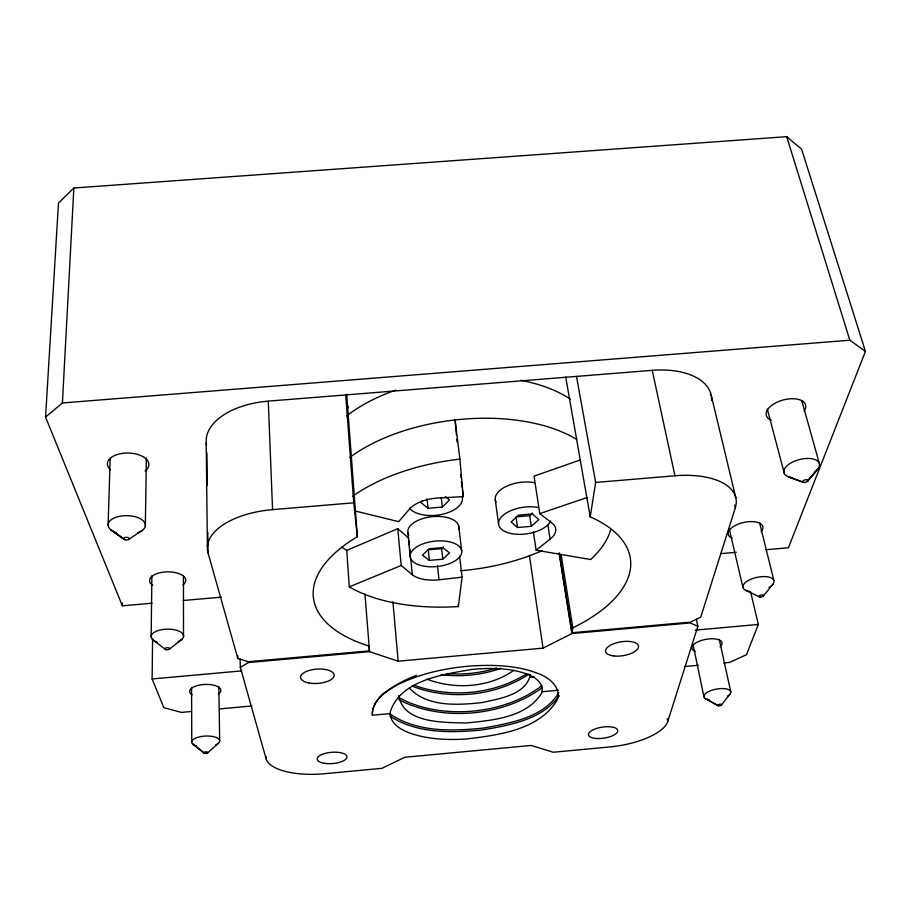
<?xml version="1.0" encoding="UTF-8"?>
<svg xmlns="http://www.w3.org/2000/svg" width="911" height="911" viewBox="0 0 911 911"><rect width="100%" height="100%" fill="white"/><g stroke="black" fill="none" stroke-linecap="round" stroke-linejoin="round"><path stroke-width="1.37" d="M151.158 636.618L151.886 575.786M191.299 711.502L181.426 712.402L163.832 707.699L152.126 678.946L152.593 638.406M145.35 526L146.375 458.051M152.057 603.219L122.359 605.815L122.427 602.991M108.113 525.123L110.174 458.358M122.359 605.815L45.55 417.113L62.415 402.958L73.859 188.008L786.705 136.673L801.6 149.165L865.45 351.395L788.425 547.75L765.889 549.72M398.711 695.548C403.334 723.733 443.987 722.275 465.76 723.015C492.088 720.385 526.353 717.777 541.692 693.1C544.88 682.92 533.641 676.076 525.453 673.491C508.201 667.763 489.617 667.774 471.693 669.46C443.315 674.425 400.43 680.05 390.261 711.924C389.327 723.71 401.717 730.326 411.237 733.571C428.956 739.47 447.961 740.131 466.443 739.003C498.385 735.04 539.187 730.167 557.19 699.933C561.666 687.475 549.071 677.568 538.743 673.764C517.972 665.497 495.072 664.643 473.014 665.85C448.531 667.581 423.979 672.546 401.603 682.874C394.395 685.573 377.234 698.179 388.746 689.843C397.264 683.671 406.818 679.071 416.6 675.29M45.55 417.113L58.486 203.062L73.859 188.008M341.705 547.055A144.348 75.294 -6.9 0 0 346.738 550.403L349.289 586.866A146.682 73.335 -6.9 0 0 458.358 606.578L462.071 577.164L459.611 556.302M734.676 505.104L735.314 507.78L700.753 617.111L690.379 622.122L572.051 632.724L572.825 627.816A159.698 75.511 -6.9 0 0 590.226 516.867L595.635 482.454L576.504 376.414M409.324 688.056C427.384 707.335 457.846 705.148 481.976 702.597C499.126 698.68 525.863 695.059 530.384 674.744M240.105 658.847L240.31 667.353L266.126 758.852A54.717 20.851 -4.3 0 0 324.555 773.712L381.903 768.326L404.791 757.269L531.147 745.449L553.296 752.247L609.698 746.952A54.045 20.441 -8.7 0 0 667.786 721.444L697.86 626.278L696.403 619.366M750.596 591.729L758.339 624.456L746.485 654.702L729.46 662.434L723.824 662.946M558.819 692.69C543.605 717.811 510.399 723.061 483.764 728.026C452.334 731.294 416.703 732.478 389.601 713.677M557.691 698.179L558.694 695.947M559.126 695.765C542.011 719.941 509.283 725.304 481.976 729.973C451.184 732.956 416.748 733.731 389.897 716.069M721.432 704.966L730.087 694.023M763.35 595.988L773.052 584.088M807.522 481.156L818.249 468.47L807.283 481.429L816.894 470.099M422.488 500.594L420.734 502.394L428.079 508.281L442.347 507.074L449.476 499.968L445.342 496.552M541.999 685.55C504.569 714.816 440.264 720.681 398.631 697.473M542.261 687.714C503.031 716.501 442.325 722.07 398.927 699.762M429.343 560.379L422.431 555.198L429.058 548.775L442.689 547.602L449.51 552.863L442.792 559.206L429.343 560.379L428.238 549.834L441.63 548.684L443.543 546.862M517.573 527.503L511.105 521.946L518.518 515.125L532.468 513.941L538.811 519.589L531.329 526.319L517.573 527.503L516.036 516.833L529.735 515.672L532.525 513.121M384.362 692.565C377.917 698.27 371.847 706.127 372.405 715.215L390.238 713.575M513.941 670.245C489.435 687.737 454.612 689.866 426.917 679.116M207.674 752.873L218.241 743.422M528.938 674.117C495.47 696.437 449.362 700.718 412.011 686.12M385.968 691.973L385.968 691.973A97.295 39.162 -6.6 0 0 372.405 715.215M169.355 649.224L182.041 639.215M533.39 531.933L536.135 550.198L550.107 539.141A29.198 14.485 -8.2 0 0 551.964 523.039L539.79 513.61L534.017 476.134L580.307 459.941M526.66 673.741C494.024 694.41 450.387 698.509 414.186 685.266M128.702 539.392L142.275 530.43M240.31 667.353L248.544 662.525L369.536 651.672L398.141 661.192L543.013 648.142L571.926 633.544L690.117 622.953L697.86 626.278M346.738 550.403L397.777 528.687L408.8 538.242M349.289 586.866L401.182 565.48L412.33 574.727A28.412 13.756 -6.2 0 0 439.011 579.772L462.071 577.164M500.572 668.412C481.668 675.153 461.125 677.146 441.231 674.664M539.79 513.61L586.912 497.588M496.449 668.048C480.45 673.149 463.426 674.914 446.72 673.571M542.045 691.745L558.249 690.265M152.126 678.946L241.745 670.895M695.15 630.139L758.339 624.456M530.225 677.237L534.256 676.862M219.505 708.929L251.948 705.968M684.377 666.545L698.464 665.258M183.168 600.508L221.362 597.183M720.817 553.649L736.304 552.294M208.027 552.875A72.117 36.019 -2.8 0 1 272.56 509.636L353.764 502.804L357.363 536.761A159.698 75.511 -6.9 0 0 368.944 646.036L369.456 650.864L248.327 661.716L237.817 658.516L208.027 552.875L207.788 532.161M595.635 482.454L674.949 475.77A71.309 34.925 -11.2 0 1 735.314 507.78M460.59 570.764L461.478 570.696A144.348 75.294 -6.9 0 0 541.943 550.711M62.415 402.958L849.826 340.202L865.45 351.395M206.535 445.297A68.883 38.547 -2.1 0 1 268.278 401.136L652.23 370.333A68.143 37.419 -11.9 0 1 711.593 400.589M576.663 439.466A144.348 75.294 -6.9 0 0 463.551 419.128L455.09 419.948L459.896 459.144L463.232 496.62L437.94 498.021A30.177 15.521 -6.3 0 0 409.381 509.169L398.654 521.661L354.675 510.889M536.135 550.198L590.647 559.525A146.682 73.335 -6.9 0 0 610.791 529.28M803.343 482.352L788.516 476.84L803.172 482.283M745.528 590.248L759.432 596.853M705.194 698.418L717.868 705.569M706.344 699.01L717.948 705.615M112.508 531.011L124.579 539.54L110.686 529.701L124.249 539.335M153.207 640.114L165.369 649.315M193.405 744.481L204.155 753.067L192.483 743.672M786.705 136.673L849.826 340.202M801.771 400.703L819.399 463.676M767.324 409.096L784.36 473.583M759.501 522.402L773.86 580.421M711.081 394.657L735.826 497.839M729.358 529.314L742.92 587.356M719.257 639.408L730.827 692.144M652.23 370.333L674.949 475.77M692.964 644.111L703.952 696.881M667.251 718.654L667.786 721.444M565.663 376.847L590.226 516.867M561.13 554.936L572.825 627.816M559.297 552.863L572.051 632.724M559.183 553.74L571.926 633.544M547.932 525.226L550.107 539.141M529.735 515.672L531.329 526.319M529.439 555.721L543.013 648.142M495.254 499.649L498.59 524.235M460.567 474.745L460.898 477.478M461.399 481.577L462.071 487.043M462.401 489.788L463.232 496.62M458.837 526.865L461.718 551.098A25.918 12.731 -6.2 0 1 424.15 566.186A25.918 12.731 -6.2 0 1 421.975 544.243A25.918 12.731 -6.2 0 1 461.718 551.098M458.108 604.335L458.358 606.578M441.277 497.508L442.347 507.074M441.63 548.684L442.792 559.206M437.519 565.845L439.011 579.772M427.065 498.716L428.079 508.281M409.016 540.485L409.449 544.994M409.893 549.515L410.337 554.059M410.77 558.625L412.33 574.727M407.877 532.662L410.235 556.963M397.777 528.687L401.182 565.48M456.457 435.037L455.09 419.948A144.348 75.294 -6.9 0 0 349.778 457.459M456.821 439.148L457.071 441.892M392.926 601.772L398.141 661.192M364.958 593.904L369.536 651.672M346.658 394.19L357.363 536.761M345.713 394.93L353.764 502.804M268.278 401.136L272.56 509.636M266.046 756.563L266.126 758.852M237.76 655.669L237.817 658.516M218.856 686.803L219.688 740.7M206.205 442.997L207.401 546.281M206.865 452.813L207.241 485.221M191.561 687.862L191.788 741.884M183.453 575.832L183.51 636.846M462.207 496.791A27.512 14.348 -6.3 0 1 441.915 514.373A27.512 14.348 -6.3 0 1 409.495 508.133M408.834 535.212A25.645 12.959 -6.2 0 1 431.62 516.719A25.645 12.959 -6.2 0 1 458.575 529.507M496.028 502.12A26.351 13.642 -8.3 0 1 505.559 486.725A26.351 13.642 -8.3 0 1 534.484 482.728M550.62 521.024A26.624 13.403 -8.2 0 1 516.218 534.245A26.624 13.403 -8.2 0 1 500.97 517.471A26.624 13.403 -8.2 0 1 538.287 507.461M346.556 415.928A141.843 77.276 -6.9 0 1 395.75 390.147M520.944 380.274A141.843 77.276 -6.9 0 1 570.354 399.098M352.659 496.279A146.682 73.335 -6.9 0 1 459.896 459.144M792.308 477.74A18.254 8.928 -14.2 0 1 787.32 465.521A18.254 8.928 -14.2 0 1 813.295 459.042A18.254 8.928 -14.2 0 1 814.354 472.24M749.616 591.421A15.863 6.935 -12 0 1 746.314 581.753A15.863 6.935 -12 0 1 769.112 577.153A15.863 6.935 -12 0 1 768.998 587.515M709.191 699.739A13.665 5.238 -10.3 0 1 706.845 692.542A13.665 5.238 -10.3 0 1 726.078 688.864A13.665 5.238 -10.3 0 1 727.365 696.266M116.301 532.764A18.653 9.406 0.7 0 1 112.713 518.758A18.653 9.406 0.7 0 1 140.658 518.917A18.653 9.406 0.7 0 1 137.402 532.889M196.628 745.938A13.961 5.42 -2.6 0 1 195.432 738.217A13.961 5.42 -2.6 0 1 215.417 737.204A13.961 5.42 -2.6 0 1 215.531 744.982M157.068 642.107A16.227 7.231 -1.2 0 1 155.405 631.676A16.227 7.231 -1.2 0 1 178.92 631.095A16.227 7.231 -1.2 0 1 178.157 641.583M347.455 408.766A106.393 60.741 -7 0 1 348.275 406.363M771.344 420.335A20.327 10.602 -14.9 0 1 770.717 406.169A20.327 10.602 -14.9 0 1 796.442 398.995A20.327 10.602 -14.9 0 1 804.094 411.203M110.447 469.757A20.759 11.16 1.4 0 1 114.991 455.363A20.759 11.16 1.4 0 1 142.264 456.263A20.759 11.16 1.4 0 1 145.145 470.907M152.695 585.454A18.118 8.632 -0.7 0 1 155.519 574.169A18.118 8.632 -0.7 0 1 179.319 573.736A18.118 8.632 -0.7 0 1 183.009 584.896M732.182 538.196A17.719 8.279 -12.4 0 1 732.729 527.025A17.719 8.279 -12.4 0 1 755.447 521.901A17.719 8.279 -12.4 0 1 761.118 531.671M695.537 651.479A15.305 6.297 -10.6 0 1 695.822 642.938A15.305 6.297 -10.6 0 1 715.818 639.01A15.305 6.297 -10.6 0 1 720.089 646.662M192.13 694.911A15.646 6.514 -2.2 0 1 195 686.347A15.646 6.514 -2.2 0 1 215.543 685.71A15.646 6.514 -2.2 0 1 218.31 694.102M614.299 656.011A16.66 7.003 -9.2 0 0 638.52 646.298A16.66 7.003 -9.2 0 0 613.342 643.883A16.66 7.003 -9.2 0 0 614.299 656.011M596.363 738.479A14.792 5.557 -8.5 0 0 617.749 730.52A14.792 5.557 -8.5 0 0 595.202 728.914A14.792 5.557 -8.5 0 0 596.363 738.479M308.875 682.943A16.842 7.163 -4 0 0 334.166 675.313A16.842 7.163 -4 0 0 309.011 670.507A16.842 7.163 -4 0 0 308.875 682.943M324.475 763.327A14.963 5.66 -4.5 0 0 347.023 756.995A14.963 5.66 -4.5 0 0 324.794 753.477A14.963 5.66 -4.5 0 0 324.475 763.327M804.071 482.477A2.619 1.264 -14.1 0 0 807.727 480.507A2.619 1.264 -14.1 0 0 803.718 480.302A2.619 1.264 -14.1 0 0 804.071 482.477M760.218 597.035A2.277 0.979 -11.9 0 0 763.509 595.555A2.277 0.979 -11.9 0 0 760.093 595.327A2.277 0.979 -11.9 0 0 760.218 597.035M718.745 705.786A1.959 0.74 -10.2 0 0 721.546 704.647A1.959 0.74 -10.2 0 0 718.563 704.522A1.959 0.74 -10.2 0 0 718.745 705.786M125.08 539.745A2.676 1.332 0.5 0 0 129.18 538.686A2.676 1.332 0.5 0 0 125.228 537.433A2.676 1.332 0.5 0 0 125.08 539.745M204.861 753.317A2.004 0.763 -2.6 0 0 207.879 752.543A2.004 0.763 -2.6 0 0 204.884 751.985A2.004 0.763 -2.6 0 0 204.861 753.317M166.075 649.623A2.334 1.025 -1.3 0 0 169.674 648.757A2.334 1.025 -1.3 0 0 166.292 647.846A2.334 1.025 -1.3 0 0 166.075 649.623"/></g></svg>
